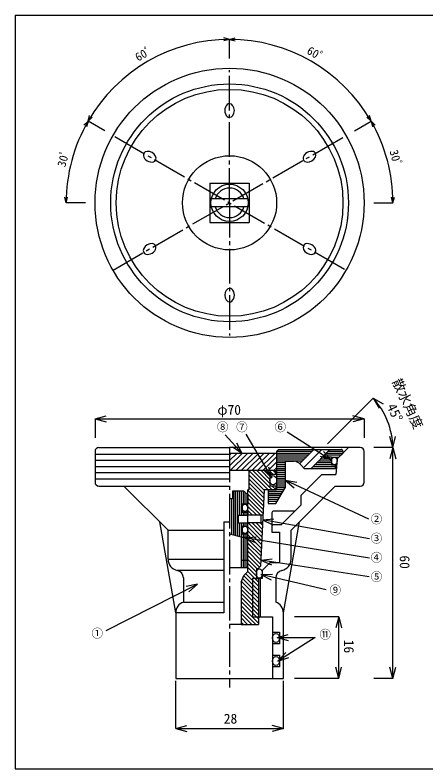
# Model space of a CAD drawing. Units: millimetres, scale not verified. Extents: x -140 to 140, y -97 to 99.
# Drawn here: x -139.9 to -33.1, y -96.9 to 99.1 of the extents above; entities that cross this region are included whole.
import ezdxf
from ezdxf.enums import TextEntityAlignment as Align

# ---------------------------------------------------------------- set-up
doc = ezdxf.new("R2010")
doc.units = ezdxf.units.MM
doc.linetypes.add('CHAIN2', pattern=[12, 9, -1, 1, -1])
for name, color, linetype in [('0-0_図面枠', 7, 'Continuous'), ('0-1_ノズル', 4, 'Continuous'), ('0-6', 4, 'Continuous')]:
    doc.layers.add(name, color=color, linetype=linetype)
doc.styles.add('ＭＳ ゴシック', font='')
doc.styles.get('ＭＳ ゴシック').set_extended_font_data('MS Gothic')

msp = doc.modelspace()

# ---------------------------------------------------------------- linework, layer by layer
at = {"layer": '0-0_図面枠', "color": 5}
msp.add_line((-139.949, 99.1), (140.051, 99.1), dxfattribs=at)
msp.add_lwpolyline([(-139.949, 99.1), (-139.949, -96.9), (140.051, -96.9), (140.051, 99.1)], dxfattribs=at)
at = {"layer": '0-1_ノズル', "color": 5}
msp.add_line((-139.949, 99.1), (140.051, 99.1), dxfattribs=at)
at = {"layer": '0-1_ノズル', "color": 7, "linetype": 'CHAIN2'}
for p, q in [((-84.158, 50.282), (-84.158, 84.782)), ((-114.469, 32.782), (-54.281, 67.532)), ((-114.036, 67.532), (-53.848, 32.782)), ((-84.158, 50.282), (-84.158, 15.782)), ((-84.158, -13.349), (-84.158, -75.688)), ((-64.908, -18.599), (-60.158, -13.849))]:
    msp.add_line(p, q, dxfattribs=at)
at = {"layer": '0-1_ノズル', "color": 3}
for p, q in [((-89.258, 55.382), (-89.258, 45.182)), ((-89.258, 45.182), (-79.058, 45.182)), ((-118.158, -13.349), (-84.158, -13.349)), ((-50.158, -13.349), (-84.158, -13.349)), ((-119.158, -14.349), (-119.158, -22.349)), ((-71.908, -14.349), (-71.408, -13.849)), ((-71.908, -14.349), (-71.908, -24.349)), ((-71.908, -14.349), (-71.908, -24.349)), ((-71.408, -13.849), (-55.158, -13.849)), ((-54.658, -14.849), (-55.769, -15.849)), ((-54.658, -14.349), (-54.658, -14.849)), ((-49.158, -22.349), (-49.158, -14.349)), ((-69.658, -16.849), (-69.658, -23.849)), ((-69.658, -16.849), (-67.355, -16.849)), ((-57.658, -15.849), (-57.658, -17.849)), ((-57.658, -15.849), (-55.769, -15.849)), ((-72.658, -19.349), (-84.158, -19.349)), ((-79.158, -19.349), (-79.158, -24.349)), ((-72.658, -19.349), (-72.158, -19.349)), ((-72.158, -20.349), (-72.158, -19.349)), ((-65.658, -17.849), (-64.658, -18.849)), ((-56.658, -18.849), (-64.658, -18.849)), ((-57.658, -17.849), (-56.658, -17.849)), ((-56.658, -17.849), (-56.658, -18.849)), ((-73.658, -20.349), (-73.658, -23.349)), ((-72.158, -20.349), (-73.658, -20.349)), ((-118.158, -23.349), (-111.658, -23.349)), ((-111.658, -23.349), (-84.158, -23.349)), ((-72.158, -23.349), (-73.658, -23.349)), ((-72.158, -23.349), (-72.158, -24.349)), ((-68.158, -34.849), (-56.658, -23.349)), ((-56.658, -23.349), (-50.158, -23.349)), ((-83.408, -24.649), (-83.408, -26.649)), ((-80.408, -24.649), (-83.408, -24.649)), ((-80.408, -24.649), (-79.408, -25.649)), ((-79.158, -24.349), (-79.408, -24.349)), ((-75.158, -24.349), (-76.102, -44.159)), ((-72.158, -24.349), (-75.158, -24.349)), ((-74.158, -24.349), (-71.908, -24.349)), ((-74.158, -24.349), (-71.908, -24.349)), ((-74.158, -24.349), (-74.158, -27.849)), ((-72.158, -27.849), (-69.658, -23.849)), ((-83.408, -26.649), (-84.158, -26.649)), ((-79.408, -25.649), (-79.408, -27.949)), ((-65.658, -25.849), (-65.658, -28.349)), ((-80.908, -27.949), (-80.908, -30.149)), ((-80.908, -27.949), (-79.408, -27.949)), ((-70.658, -33.349), (-65.658, -28.349)), ((-81.908, -30.949), (-81.908, -32.949)), ((-81.908, -30.949), (-79.408, -30.949)), ((-80.908, -30.149), (-79.408, -30.149)), ((-79.408, -30.149), (-79.408, -30.949)), ((-73.158, -30.349), (-73.158, -33.349)), ((-67.158, -29.849), (-72.658, -29.849)), ((-85.658, -32.674), (-85.658, -56.349)), ((-85.658, -32.674), (-84.158, -32.674)), ((-81.908, -32.949), (-79.408, -32.949)), ((-79.408, -33.749), (-79.408, -32.949)), ((-70.158, -56.349), (-65.984, -32.674)), ((-100.158, -34.849), (-85.658, -34.849)), ((-80.908, -33.749), (-80.908, -35.749)), ((-80.908, -33.749), (-79.408, -33.749)), ((-73.158, -33.349), (-73.158, -35.349)), ((-73.158, -33.349), (-70.658, -33.349)), ((-68.158, -42.349), (-68.158, -34.849)), ((-81.158, -36.649), (-84.158, -35.845)), ((-81.158, -36.649), (-79.408, -36.649)), ((-81.158, -36.649), (-81.158, -44.649)), ((-80.908, -35.749), (-79.408, -35.749)), ((-79.408, -44.149), (-79.408, -35.749)), ((-73.158, -35.349), (-71.158, -35.349)), ((-71.158, -35.349), (-71.158, -43.349)), ((-100.158, -42.349), (-85.658, -42.349)), ((-81.158, -42.649), (-79.408, -42.649)), ((-79.908, -44.649), (-84.158, -44.649)), ((-79.908, -44.649), (-79.408, -44.149)), ((-76.825, -44.849), (-77.158, -44.849)), ((-76.825, -44.849), (-76.102, -44.159)), ((-85.658, -45.349), (-97.758, -45.349)), ((-81.158, -48.349), (-80.451, -46.642)), ((-80.451, -46.642), (-79.408, -45.599)), ((-75.658, -45.349), (-75.658, -47.349)), ((-96.158, -47.248), (-96.158, -53.52)), ((-81.158, -48.349), (-81.158, -59.349)), ((-78.158, -47.349), (-78.158, -57.349)), ((-75.658, -47.349), (-78.158, -47.349)), ((-76.658, -47.349), (-76.658, -59.349)), ((-76.158, -47.349), (-76.158, -57.349)), ((-72.158, -47.248), (-72.158, -53.52)), ((-96.158, -53.52), (-85.658, -53.52)), ((-98.158, -56.349), (-98.158, -73.349)), ((-70.158, -73.349), (-70.158, -56.349)), ((-78.158, -57.349), (-73.008, -57.349)), ((-73.008, -57.349), (-73.008, -73.349)), ((-81.158, -59.349), (-84.158, -59.349)), ((-81.158, -59.349), (-76.658, -59.349)), ((-73.008, -67.349), (-71.158, -67.349)), ((-71.158, -67.349), (-71.158, -70.349)), ((-71.158, -70.349), (-73.008, -70.349)), ((-98.158, -73.349), (-70.158, -73.349))]:
    msp.add_line(p, q, dxfattribs=at)
at = {"layer": '0-1_ノズル'}
for p, q in [((-79.413, 51.282), (-88.904, 51.282)), ((-79.413, 49.282), (-88.904, 49.282)), ((-58.661, -12.351), (-46.782, -0.472)), ((-46.782, -0.472), (-44.184, -1.972)), ((-46.782, -0.472), (-45.282, -3.07)), ((-119.158, -5.849), (-116.261, -5.072)), ((-119.158, -5.849), (-49.158, -5.849)), ((-119.158, -5.849), (-116.261, -6.625)), ((-119.158, -5.849), (-119.158, -10.849)), ((-49.158, -5.849), (-52.056, -5.072)), ((-49.158, -5.849), (-52.056, -6.625)), ((-49.158, -5.849), (-49.158, -10.849)), ((-41.658, -13.349), (-42.507, -10.471)), ((-41.658, -13.349), (-40.955, -10.433)), ((-80.894, -14.849), (-82.256, -12.176)), ((-41.658, -13.349), (-46.658, -13.349)), ((-41.658, -13.349), (-46.658, -13.349)), ((-41.658, -13.349), (-40.882, -16.247)), ((-62.78, -14.349), (-71.908, -14.349)), ((-63.28, -14.849), (-71.908, -14.849)), ((-63.78, -15.349), (-71.908, -15.349)), ((-57.66, -16.603), (-59.686, -14.391)), ((-55.214, -15.349), (-59.537, -15.349)), ((-54.658, -14.849), (-59.037, -14.849)), ((-54.658, -14.349), (-58.537, -14.349)), ((-64.28, -15.849), (-71.908, -15.849)), ((-64.78, -16.349), (-71.908, -16.349)), ((-65.28, -16.849), (-71.908, -16.849)), ((-69.658, -17.349), (-71.908, -17.349)), ((-57.658, -17.349), (-61.537, -17.349)), ((-57.658, -16.849), (-61.037, -16.849)), ((-57.658, -16.349), (-60.537, -16.349)), ((-57.658, -15.849), (-60.037, -15.849)), ((-73.137, -21.31), (-73.952, -18.423)), ((-69.658, -17.849), (-71.908, -17.849)), ((-69.658, -18.349), (-71.908, -18.349)), ((-69.658, -18.849), (-71.908, -18.849)), ((-69.658, -19.349), (-71.908, -19.349)), ((-56.658, -18.349), (-62.537, -18.349)), ((-57.658, -17.849), (-62.037, -17.849)), ((-69.658, -19.849), (-71.908, -19.849)), ((-69.658, -20.349), (-71.908, -20.349)), ((-69.658, -20.849), (-71.908, -20.849)), ((-69.658, -21.349), (-71.908, -21.349)), ((-69.658, -21.849), (-71.908, -21.849)), ((-69.658, -22.349), (-71.908, -22.349)), ((-69.658, -22.849), (-71.908, -22.849)), ((-69.658, -23.349), (-71.908, -23.349)), ((-69.658, -21.849), (-67.361, -23.778)), ((-83.158, -24.649), (-83.158, -36.113)), ((-82.658, -24.649), (-82.658, -36.247)), ((-82.158, -24.649), (-82.158, -36.381)), ((-81.658, -24.649), (-81.658, -30.949)), ((-81.158, -24.649), (-81.158, -30.949)), ((-80.658, -24.649), (-80.658, -27.949)), ((-80.158, -24.899), (-80.158, -27.949)), ((-79.658, -25.399), (-79.658, -27.949)), ((-70.283, -24.849), (-74.158, -24.849)), ((-70.596, -25.349), (-74.158, -25.349)), ((-69.658, -23.849), (-71.908, -23.849)), ((-69.971, -24.349), (-71.908, -24.349)), ((-83.658, -26.649), (-83.658, -35.979)), ((-70.908, -25.849), (-74.158, -25.849)), ((-71.221, -26.349), (-74.158, -26.349)), ((-71.533, -26.849), (-74.158, -26.849)), ((-71.846, -27.349), (-74.158, -27.349)), ((-80.658, -30.149), (-80.658, -30.949)), ((-80.158, -30.149), (-80.158, -30.949)), ((-79.658, -30.149), (-79.658, -30.949)), ((-81.658, -32.949), (-81.658, -36.515)), ((-81.158, -32.949), (-81.158, -36.649)), ((-80.658, -32.949), (-80.658, -33.749)), ((-80.158, -32.949), (-80.158, -33.749)), ((-79.658, -32.949), (-79.658, -33.749)), ((-75.626, -32.123), (-72.909, -33.394)), ((-80.658, -35.749), (-80.658, -44.649)), ((-80.196, -36.818), (-77.46, -38.049)), ((-80.158, -35.749), (-80.158, -44.649)), ((-79.658, -35.749), (-79.658, -44.399)), ((-76.029, -42.631), (-73.282, -43.837)), ((-75.989, -46.316), (-73.346, -47.735)), ((-92.481, -48.868), (-95.416, -49.487)), ((-55.779, -57.349), (-67.279, -57.349)), ((-55.779, -57.349), (-56.555, -60.247)), ((-55.779, -57.349), (-55.002, -60.247)), ((-55.779, -73.349), (-55.779, -57.349)), ((-71.778, -62.754), (-68.88, -61.978)), ((-71.778, -62.754), (-68.88, -63.531)), ((-71.778, -62.754), (-61.916, -62.754)), ((-61.916, -62.754), (-71.569, -68.862)), ((-71.569, -68.862), (-69.536, -66.656)), ((-71.569, -68.862), (-68.705, -67.969)), ((-55.779, -73.349), (-56.555, -70.451)), ((-55.779, -73.349), (-55.002, -70.451)), ((-41.658, -73.349), (-42.435, -70.451)), ((-41.658, -73.349), (-40.882, -70.451)), ((-98.158, -86.384), (-98.158, -73.962)), ((-70.158, -86.384), (-70.158, -73.962)), ((-55.779, -73.349), (-67.279, -73.349)), ((-41.658, -73.349), (-46.658, -73.349)), ((-98.158, -86.384), (-95.261, -85.607)), ((-70.158, -86.384), (-73.056, -85.607)), ((-98.158, -86.384), (-70.158, -86.384)), ((-98.158, -86.384), (-95.261, -87.16)), ((-70.158, -86.384), (-73.056, -87.16))]:
    msp.add_line(p, q, dxfattribs=at)
at = {"layer": '0-1_ノズル', "color": 7}
for p, q in [((-84.158, -15.149), (-119.158, -15.149)), ((-65.969, -17.538), (-62.28, -13.849)), ((-63.037, -18.849), (-58.037, -13.849)), ((-84.158, -16.749), (-119.158, -16.749)), ((-84.158, -18.349), (-119.158, -18.349)), ((-79.158, -19.349), (-74.158, -24.349)), ((-78.098, -19.349), (-73.098, -24.349)), ((-77.037, -19.349), (-73.658, -22.727)), ((-75.976, -19.349), (-73.649, -21.676)), ((-74.916, -19.349), (-73.658, -20.606)), ((-73.855, -19.349), (-72.855, -20.349)), ((-72.794, -19.349), (-72.158, -19.985)), ((-84.158, -19.949), (-119.158, -19.949)), ((-84.158, -21.549), (-119.158, -21.549)), ((-79.158, -20.409), (-75.161, -24.407)), ((-79.158, -21.47), (-75.209, -25.419)), ((-79.158, -22.531), (-75.258, -26.432)), ((-73.037, -23.349), (-72.158, -24.227)), ((-79.408, -24.402), (-75.354, -28.456)), ((-79.408, -25.463), (-75.402, -29.469)), ((-79.158, -23.591), (-75.306, -27.444)), ((-79.408, -26.523), (-75.45, -30.481)), ((-79.408, -27.584), (-76.044, -30.949)), ((-79.408, -28.645), (-77.104, -30.949)), ((-79.408, -29.705), (-78.165, -30.949)), ((-79.408, -30.766), (-79.226, -30.949)), ((-75.473, -30.949), (-79.408, -30.949)), ((-75.908, -32.949), (-75.908, -30.949)), ((-75.568, -32.949), (-79.408, -32.949)), ((-79.347, -32.949), (-75.74, -36.556)), ((-78.286, -32.949), (-75.691, -35.544)), ((-77.226, -32.949), (-75.643, -34.531)), ((-76.165, -32.949), (-75.595, -33.519)), ((-79.408, -33.948), (-75.788, -37.569)), ((-79.408, -35.009), (-75.836, -38.581)), ((-79.408, -36.069), (-75.884, -39.593)), ((-79.408, -37.13), (-75.933, -40.606)), ((-79.408, -38.191), (-75.981, -41.618)), ((-79.408, -39.251), (-76.029, -42.631)), ((-79.408, -40.312), (-76.077, -43.643)), ((-79.408, -41.373), (-76.368, -44.413)), ((-79.408, -42.433), (-76.993, -44.849)), ((-79.408, -43.494), (-77.158, -45.744)), ((-79.408, -44.555), (-77.158, -46.805)), ((-80.467, -46.678), (-76.658, -50.487)), ((-79.947, -46.137), (-76.658, -49.426)), ((-79.417, -45.607), (-76.658, -48.365)), ((-81.088, -48.178), (-76.658, -52.608)), ((-80.777, -47.428), (-76.658, -51.547)), ((-81.158, -49.169), (-76.658, -53.669)), ((-81.158, -50.229), (-76.658, -54.729)), ((-81.158, -51.29), (-76.658, -55.79)), ((-81.158, -52.351), (-76.658, -56.851)), ((-81.158, -53.411), (-76.658, -57.911)), ((-81.158, -54.472), (-76.658, -58.972)), ((-81.158, -55.533), (-77.342, -59.349)), ((-81.158, -56.593), (-78.403, -59.349)), ((-81.158, -57.654), (-79.463, -59.349)), ((-81.158, -58.715), (-80.524, -59.349))]:
    msp.add_line(p, q, dxfattribs=at)
at = {"layer": '0-1_ノズル', "color": 2}
for p, q in [((-71.908, -14.849), (-84.158, -14.849)), ((-80.894, -14.849), (-84.158, -18.114)), ((-82.308, -14.849), (-84.158, -16.699)), ((-83.722, -14.849), (-84.158, -15.285)), ((-79.479, -14.849), (-83.979, -19.349)), ((-78.065, -14.849), (-82.565, -19.349)), ((-76.651, -14.849), (-81.151, -19.349)), ((-75.237, -14.849), (-79.737, -19.349)), ((-73.823, -14.849), (-78.323, -19.349)), ((-72.408, -14.849), (-76.908, -19.349)), ((-71.908, -15.763), (-75.494, -19.349)), ((-71.908, -17.177), (-74.08, -19.349)), ((-71.908, -18.591), (-72.662, -19.345)), ((-72.158, -19.349), (-71.908, -19.349))]:
    msp.add_line(p, q, dxfattribs=at)
at = {"layer": '0-1_ノズル', "color": 5}
msp.add_lwpolyline([(-139.949, 99.1), (-139.949, -96.9), (140.051, -96.9), (140.051, 99.1)], dxfattribs=at)
at = {"layer": '0-1_ノズル', "color": 3}
for points in [[(-89.258, 55.382), (-79.058, 55.382), (-79.058, 45.182)], [(-53.243, -13.349), (-56.158, -16.264), (-56.508, -20.349)], [(-65.658, -25.849), (-60.158, -20.349), (-56.508, -20.349)], [(-100.158, -42.349), (-100.158, -34.849), (-111.658, -23.349)], [(-79.408, -45.599), (-79.408, -45.345), (-79.408, -24.349)], [(-74.158, -24.349), (-74.158, -27.849), (-72.158, -27.849)], [(-85.658, -56.349), (-98.158, -56.349), (-102.333, -32.674)], [(-77.158, -44.849), (-77.158, -47.349), (-76.658, -47.349)], [(-71.158, -43.349), (-73.658, -43.349), (-75.658, -45.349)], [(-78.158, -57.349), (-73.008, -57.349), (-73.008, -73.349)], [(-73.008, -61.349), (-71.158, -61.349), (-71.158, -64.349), (-73.008, -64.349)]]:
    msp.add_lwpolyline(points, dxfattribs=at)
at = {"layer": '0-1_ノズル'}
for points in [[(-69.155, -9.272), (-57.66, -16.603), (-60.521, -15.7)], [(-85.265, -9.996), (-80.894, -14.849), (-83.41, -13.215)], [(-79.925, -9.906), (-73.137, -21.31), (-75.286, -19.217)], [(-41.658, -73.349), (-41.658, -13.349), (-42.435, -16.247)], [(-47.926, -31.997), (-69.658, -21.849), (-66.704, -22.371)], [(-47.768, -37.069), (-75.626, -32.123), (-72.637, -31.865)], [(-47.768, -42.077), (-80.196, -36.818), (-77.211, -36.516)], [(-47.813, -46.95), (-76.029, -42.631), (-73.047, -42.302)], [(-59.046, -50.299), (-75.989, -46.316), (-72.99, -46.223)], [(-116.223, -60.921), (-92.481, -48.868), (-94.713, -50.872)]]:
    msp.add_lwpolyline(points, dxfattribs=at)
at = {"layer": '0-1_ノズル', "color": 3}
for radius in [35, 30.915, 29.5, 12.25]:
    msp.add_circle((-84.158, 50.282), radius, dxfattribs=at)
at = {"layer": '0-1_ノズル'}
msp.add_circle((-84.158, 50.282), 4.85, dxfattribs=at)
for centre, radius, start, end in [((-84.158, 50.282), 3.85, 15.05465, 164.94535), ((-84.158, 50.282), 3.85, 195.05465, 344.94535), ((-61.658, -13.849), 20.006, 1.4321, 41.96096)]:
    msp.add_arc(centre, radius, start, end, dxfattribs=at)
at = {"layer": '0-1_ノズル', "color": 3}
for centre, radius, start, end in [((-118.158, -14.349), 1, 90, 180), ((-118.158, -14.349), 1, 90, 180), ((-118.158, -14.349), 1, 90, 180), ((-50.158, -14.349), 1, 0, 90), ((-55.158, -14.349), 0.5, 0, 90), ((-67.658, -19.349), 2.5, 36.8699, 90), ((-118.158, -22.349), 1, 180, 270), ((-50.158, -22.349), 1, 270, 0), ((-72.658, -30.349), 0.5, 90, 180), ((-97.158, -42.349), 3, 180, 258.46304), ((-71.158, -42.349), 3, 281.53696, 0), ((-98.158, -47.248), 2, 0, 78.46304), ((-70.158, -47.248), 2, 101.53696, 180), ((-95.158, -56.349), 3, 109.47122, 180), ((-73.158, -56.349), 3, 0, 70.52878)]:
    msp.add_arc(centre, radius, start, end, dxfattribs=at)
at = {"layer": '0-1_ノズル', "color": 7}
for centre, major_axis, start_param, end_param in [((-84.158, 74.282), (0, 1.768), 6.2831853, 9.424778), ((-84.158, 74.282), (0, 1.768), 3.1415927, 6.2831853), ((-104.943, 62.282), (-1.531, 0.884), 6.2831853, 9.424778), ((-104.943, 62.282), (-1.531, 0.884), 3.1415927, 6.2831853), ((-63.374, 62.282), (1.531, 0.884), 6.2831853, 9.424778), ((-63.374, 62.282), (1.531, 0.884), 3.1415927, 6.2831853), ((-104.943, 38.282), (-1.531, -0.884), 3.1415927, 6.2831853), ((-63.374, 38.282), (1.531, -0.884), 6.2831853, 9.424778), ((-104.943, 38.282), (-1.531, -0.884), 0, 3.1415927), ((-63.374, 38.282), (1.531, -0.884), 3.1415927, 6.2831853), ((-84.158, 26.282), (0, -1.768), 3.1415927, 6.2831853), ((-84.158, 26.282), (0, -1.768), 6.2831853, 9.424778)]:
    msp.add_ellipse(centre, major_axis=major_axis, ratio=0.707107, start_param=start_param, end_param=end_param, dxfattribs=at)
for centre, major_axis, ratio in [((-56.908, -16.849), (0, 1), 0.75), ((-72.783, -21.849), (0, 1.2), 0.7292), ((-80.158, -29.049), (0, 0.95), 0.7895), ((-80.158, -34.749), (0, 0.95), 0.7895), ((-76.408, -46.099), (0, 1.2), 0.625), ((-72.083, -62.849), (0, 1.2), 0.770833), ((-72.083, -68.849), (0, 1.2), 0.770833)]:
    msp.add_ellipse(centre, major_axis=major_axis, ratio=ratio, dxfattribs=at)
at = {"layer": '0-6'}
for p, q in [((-84.158, 92.782), (-85.607, 93.17)), ((-84.158, 92.782), (-85.607, 92.393)), ((-84.158, 92.782), (-82.71, 93.17)), ((-84.158, 92.782), (-82.71, 92.393)), ((-84.158, 87.782), (-84.158, 92.782)), ((-84.158, 87.782), (-84.158, 92.782)), ((-120.964, 71.532), (-120.576, 72.98)), ((-120.964, 71.532), (-119.904, 72.592)), ((-47.352, 71.532), (-48.413, 72.592)), ((-47.352, 71.532), (-47.741, 72.98)), ((-120.964, 71.532), (-122.025, 70.471)), ((-120.964, 71.532), (-121.353, 70.083)), ((-116.634, 69.032), (-120.964, 71.532)), ((-116.634, 69.032), (-120.964, 71.532)), ((-51.682, 69.032), (-47.352, 71.532)), ((-51.682, 69.032), (-47.352, 71.532)), ((-47.352, 71.532), (-46.292, 70.471)), ((-47.352, 71.532), (-46.964, 70.083)), ((-126.658, 50.282), (-127.047, 51.73)), ((-126.658, 50.282), (-126.27, 51.73)), ((-41.658, 50.282), (-42.047, 51.73)), ((-41.658, 50.282), (-41.27, 51.73)), ((-121.658, 50.282), (-126.658, 50.282)), ((-46.658, 50.282), (-41.658, 50.282))]:
    msp.add_line(p, q, dxfattribs=at)
for start, end in [(90, 150), (30, 90), (150, 180), (0, 30)]:
    msp.add_arc((-84.158, 50.282), 42.5, start, end, dxfattribs=at)

# ---------------------------------------------------------------- texts
at = {"layer": '0-1_ノズル', "color": 7, "style": 'ＭＳ ゴシック'}
for s, rotation, p in [('散水角度', 295, (-42.624, 3.566)), ('45°', 295, (-44.03, -2.961)), ('60', 270, (-40.641, -41.388)), ('16', 270, (-55.158, -63.325))]:
    msp.add_text(s, height=2.566, rotation=rotation, dxfattribs=at).set_placement(p, align=Align.BOTTOM_LEFT)
for s, height, p in [('φ70', 2.566, (-87.341, -5.585)), ('⑧', 2.199, (-87.45, -9.772)), ('⑦', 2.199, (-82.45, -9.772)), ('⑥', 2.199, (-72.45, -9.772)), ('②', 2.199, (-47.444, -33.712)), ('③', 2.199, (-47.444, -38.712)), ('④', 2.199, (-47.444, -43.712)), ('⑤', 2.199, (-47.444, -48.712)), ('⑨', 2.199, (-58.17, -52.198)), ('①', 2.199, (-120.071, -63.412)), ('⑪', 2.199, (-60.783, -63.712)), ('28', 2.566, (-85.658, -85.884))]:
    msp.add_text(s, height=height, dxfattribs=at).set_placement(p, align=Align.BOTTOM_LEFT)
at = {"layer": '0-6', "color": 7, "style": 'ＭＳ ゴシック'}
for s, rotation, p in [('60ﾟ', 30, (-107.607, 86.396)), ('60ﾟ', 330, (-64.607, 88.646)), ('30ﾟ', 75, (-126.276, 59.237)), ('30ﾟ', 285, (-43.206, 63.584))]:
    msp.add_text(s, height=2.199, rotation=rotation, dxfattribs=at).set_placement(p, align=Align.BOTTOM_LEFT)

doc.saveas('drawing.dxf')
